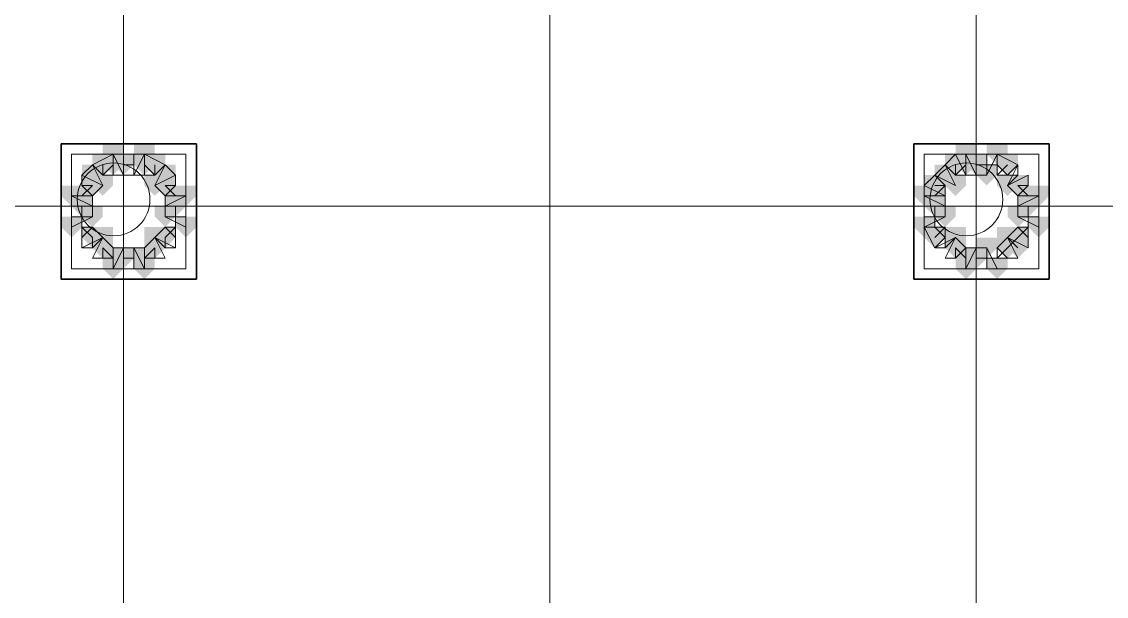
# Model space of a CAD drawing. Header units: millimetres. Extents: x 2315 to 4619, y 1334 to 1897.
# Drawn here: x 3930.9 to 3937.27, y 1554.92 to 1558.3 of the extents above; entities that cross this region are included whole.
import ezdxf

# ---------------------------------------------------------------- set-up
doc = ezdxf.new("R2010")
doc.units = ezdxf.units.MM
for name, color, linetype, true_color in [('PDF_10', 7, 'Continuous', 0x00b85c), ('PDF_AXIS', 7, 'Continuous', 0x00b85c), ('PDF_柱构件', 7, 'Continuous', 0x00b85c), ('PDF_转运站初步方案', 7, 'Continuous', 0x00b85c)]:
    doc.layers.add(name, color=color, linetype=linetype, true_color=true_color)
doc.layers.add('PDF_中心线层', color=1, linetype='Continuous')
doc.layers.add('PDF_粗实线层', color=7, linetype='Continuous')

msp = doc.modelspace()

# ---------------------------------------------------------------- hatches: boundary and pattern name
at = {"layer": 'PDF_10', "transparency": 33554559}
for points in [[(3931.3739, 1557.5163), (3931.3128, 1557.5163), (3931.3128, 1557.4552), (3931.3739, 1557.3941), (3931.4349, 1557.4552), (3931.4349, 1557.5163)], [(3931.3739, 1557.5163), (3931.3128, 1557.5163), (3931.3128, 1557.4552), (3931.3739, 1557.3941), (3931.4349, 1557.4552), (3931.4349, 1557.5163)], [(3931.496, 1557.5163), (3931.4349, 1557.5163), (3931.4349, 1557.4552), (3931.496, 1557.3941), (3931.5571, 1557.4552), (3931.5571, 1557.5163)], [(3931.496, 1557.5163), (3931.4349, 1557.5163), (3931.4349, 1557.4552), (3931.496, 1557.3941), (3931.5571, 1557.4552), (3931.5571, 1557.5163)], [(3931.6793, 1557.5163), (3931.6182, 1557.5163), (3931.6182, 1557.4552), (3931.6793, 1557.3941), (3931.7404, 1557.4552), (3931.7404, 1557.5163)], [(3931.6793, 1557.5163), (3931.6182, 1557.5163), (3931.6182, 1557.4552), (3931.6793, 1557.3941), (3931.7404, 1557.4552), (3931.7404, 1557.5163)], [(3936.3825, 1557.5163), (3936.3214, 1557.5163), (3936.3214, 1557.4552), (3936.3825, 1557.3941), (3936.4436, 1557.4552), (3936.4436, 1557.5163)], [(3936.3825, 1557.5163), (3936.3214, 1557.5163), (3936.3214, 1557.4552), (3936.3825, 1557.3941), (3936.4436, 1557.4552), (3936.4436, 1557.5163)], [(3936.5047, 1557.5163), (3936.4436, 1557.5163), (3936.4436, 1557.4552), (3936.5047, 1557.3941), (3936.5658, 1557.4552), (3936.5658, 1557.5163)], [(3936.5047, 1557.5163), (3936.4436, 1557.5163), (3936.4436, 1557.4552), (3936.5047, 1557.3941), (3936.5658, 1557.4552), (3936.5658, 1557.5163)], [(3936.6879, 1557.5163), (3936.6268, 1557.5163), (3936.6268, 1557.4552), (3936.6879, 1557.3941), (3936.749, 1557.4552), (3936.749, 1557.5163)], [(3936.6879, 1557.5163), (3936.6268, 1557.5163), (3936.6268, 1557.4552), (3936.6879, 1557.3941), (3936.749, 1557.4552), (3936.749, 1557.5163)], [(3931.3128, 1557.3941), (3931.2517, 1557.3941), (3931.2517, 1557.333), (3931.3128, 1557.272), (3931.3739, 1557.333), (3931.3739, 1557.3941)], [(3931.3128, 1557.3941), (3931.2517, 1557.3941), (3931.2517, 1557.333), (3931.3128, 1557.272), (3931.3739, 1557.333), (3931.3739, 1557.3941)], [(3931.7404, 1557.3941), (3931.6793, 1557.3941), (3931.6793, 1557.333), (3931.7404, 1557.272), (3931.8014, 1557.333), (3931.8014, 1557.3941)], [(3931.7404, 1557.3941), (3931.6793, 1557.3941), (3931.6793, 1557.333), (3931.7404, 1557.272), (3931.8014, 1557.333), (3931.8014, 1557.3941)], [(3936.2604, 1557.3941), (3936.1993, 1557.3941), (3936.1993, 1557.333), (3936.2604, 1557.272), (3936.3214, 1557.333), (3936.3214, 1557.3941)], [(3936.2604, 1557.3941), (3936.1993, 1557.3941), (3936.1993, 1557.333), (3936.2604, 1557.272), (3936.3214, 1557.333), (3936.3214, 1557.3941)], [(3936.749, 1557.3941), (3936.6879, 1557.3941), (3936.6879, 1557.333), (3936.749, 1557.272), (3936.8101, 1557.333), (3936.8101, 1557.3941)], [(3936.749, 1557.3941), (3936.6879, 1557.3941), (3936.6879, 1557.333), (3936.749, 1557.272), (3936.8101, 1557.333), (3936.8101, 1557.3941)], [(3931.2517, 1557.272), (3931.1906, 1557.272), (3931.1906, 1557.2109), (3931.2517, 1557.1498), (3931.3128, 1557.2109), (3931.3128, 1557.272)], [(3931.2517, 1557.272), (3931.1906, 1557.272), (3931.1906, 1557.2109), (3931.2517, 1557.1498), (3931.3128, 1557.2109), (3931.3128, 1557.272)], [(3931.2517, 1557.272), (3931.1906, 1557.272), (3931.1906, 1557.2109), (3931.2517, 1557.1498), (3931.3128, 1557.2109), (3931.3128, 1557.272)], [(3931.8014, 1557.272), (3931.7404, 1557.272), (3931.7404, 1557.2109), (3931.8014, 1557.1498), (3931.8625, 1557.2109), (3931.8625, 1557.272)], [(3931.8014, 1557.272), (3931.7404, 1557.272), (3931.7404, 1557.2109), (3931.8014, 1557.1498), (3931.8625, 1557.2109), (3931.8625, 1557.272)], [(3931.8014, 1557.272), (3931.7404, 1557.272), (3931.7404, 1557.2109), (3931.8014, 1557.1498), (3931.8625, 1557.2109), (3931.8625, 1557.272)], [(3936.2604, 1557.272), (3936.1993, 1557.272), (3936.1993, 1557.2109), (3936.2604, 1557.1498), (3936.3214, 1557.2109), (3936.3214, 1557.272)], [(3936.2604, 1557.272), (3936.1993, 1557.272), (3936.1993, 1557.2109), (3936.2604, 1557.1498), (3936.3214, 1557.2109), (3936.3214, 1557.272)], [(3936.8101, 1557.272), (3936.749, 1557.272), (3936.749, 1557.2109), (3936.8101, 1557.1498), (3936.8712, 1557.2109), (3936.8712, 1557.272)], [(3936.8101, 1557.272), (3936.749, 1557.272), (3936.749, 1557.2109), (3936.8101, 1557.1498), (3936.8712, 1557.2109), (3936.8712, 1557.272)], [(3931.3128, 1557.0887), (3931.2517, 1557.0887), (3931.2517, 1557.0276), (3931.3128, 1556.9666), (3931.3739, 1557.0276), (3931.3739, 1557.0887)], [(3931.3128, 1557.0887), (3931.2517, 1557.0887), (3931.2517, 1557.0276), (3931.3128, 1556.9666), (3931.3739, 1557.0276), (3931.3739, 1557.0887)], [(3931.7404, 1557.0887), (3931.6793, 1557.0887), (3931.6793, 1557.0276), (3931.7404, 1556.9666), (3931.8014, 1557.0276), (3931.8014, 1557.0887)], [(3931.7404, 1557.0887), (3931.6793, 1557.0887), (3931.6793, 1557.0276), (3931.7404, 1556.9666), (3931.8014, 1557.0276), (3931.8014, 1557.0887)], [(3936.2604, 1557.0887), (3936.1993, 1557.0887), (3936.1993, 1557.0276), (3936.2604, 1556.9666), (3936.3214, 1557.0276), (3936.3214, 1557.0887)], [(3936.2604, 1557.0887), (3936.1993, 1557.0887), (3936.1993, 1557.0276), (3936.2604, 1556.9666), (3936.3214, 1557.0276), (3936.3214, 1557.0887)], [(3936.749, 1557.0887), (3936.6879, 1557.0887), (3936.6879, 1557.0276), (3936.749, 1556.9666), (3936.8101, 1557.0276), (3936.8101, 1557.0887)], [(3936.749, 1557.0887), (3936.6879, 1557.0887), (3936.6879, 1557.0276), (3936.749, 1556.9666), (3936.8101, 1557.0276), (3936.8101, 1557.0887)], [(3931.3739, 1557.0276), (3931.3128, 1557.0276), (3931.3128, 1556.9666), (3931.3739, 1556.9055), (3931.4349, 1556.9666), (3931.4349, 1557.0276)], [(3931.3739, 1557.0276), (3931.3128, 1557.0276), (3931.3128, 1556.9666), (3931.3739, 1556.9055), (3931.4349, 1556.9666), (3931.4349, 1557.0276)], [(3931.6793, 1557.0276), (3931.6182, 1557.0276), (3931.6182, 1556.9666), (3931.6793, 1556.9055), (3931.7404, 1556.9666), (3931.7404, 1557.0276)], [(3931.6793, 1557.0276), (3931.6182, 1557.0276), (3931.6182, 1556.9666), (3931.6793, 1556.9055), (3931.7404, 1556.9666), (3931.7404, 1557.0276)], [(3936.3825, 1557.0276), (3936.3214, 1557.0276), (3936.3214, 1556.9666), (3936.3825, 1556.9055), (3936.4436, 1556.9666), (3936.4436, 1557.0276)], [(3936.3825, 1557.0276), (3936.3214, 1557.0276), (3936.3214, 1556.9666), (3936.3825, 1556.9055), (3936.4436, 1556.9666), (3936.4436, 1557.0276)], [(3936.6879, 1557.0276), (3936.6268, 1557.0276), (3936.6268, 1556.9666), (3936.6879, 1556.9055), (3936.749, 1556.9666), (3936.749, 1557.0276)], [(3936.6879, 1557.0276), (3936.6268, 1557.0276), (3936.6268, 1556.9666), (3936.6879, 1556.9055), (3936.749, 1556.9666), (3936.749, 1557.0276)], [(3931.496, 1556.9666), (3931.4349, 1556.9666), (3931.4349, 1556.9055), (3931.496, 1556.8444), (3931.5571, 1556.9055), (3931.5571, 1556.9666)], [(3931.496, 1556.9666), (3931.4349, 1556.9666), (3931.4349, 1556.9055), (3931.496, 1556.8444), (3931.5571, 1556.9055), (3931.5571, 1556.9666)], [(3936.5047, 1556.9666), (3936.4436, 1556.9666), (3936.4436, 1556.9055), (3936.5047, 1556.8444), (3936.5658, 1556.9055), (3936.5658, 1556.9666)], [(3936.5047, 1556.9666), (3936.4436, 1556.9666), (3936.4436, 1556.9055), (3936.5047, 1556.8444), (3936.5658, 1556.9055), (3936.5658, 1556.9666)]]:
    msp.add_hatch(color=6, dxfattribs=at).paths.add_polyline_path(points)
at = {"layer": 'PDF_柱构件', "transparency": 33554559}
for points in [[(3931.4349, 1557.5774), (3931.3739, 1557.5774), (3931.3739, 1557.5163), (3931.4349, 1557.4552), (3931.496, 1557.5163), (3931.496, 1557.5774)], [(3931.6182, 1557.5774), (3931.5571, 1557.5774), (3931.5571, 1557.5163), (3931.6182, 1557.4552), (3931.6793, 1557.5163), (3931.6793, 1557.5774)], [(3936.4436, 1557.5774), (3936.3825, 1557.5774), (3936.3825, 1557.5163), (3936.4436, 1557.4552), (3936.5047, 1557.5163), (3936.5047, 1557.5774)], [(3936.6268, 1557.5774), (3936.5658, 1557.5774), (3936.5658, 1557.5163), (3936.6268, 1557.4552), (3936.6879, 1557.5163), (3936.6879, 1557.5774)], [(3931.4349, 1557.5163), (3931.3739, 1557.5163), (3931.3739, 1557.4552), (3931.4349, 1557.3941), (3931.496, 1557.4552), (3931.496, 1557.5163)], [(3931.6182, 1557.5163), (3931.5571, 1557.5163), (3931.5571, 1557.4552), (3931.6182, 1557.3941), (3931.6793, 1557.4552), (3931.6793, 1557.5163)], [(3936.4436, 1557.5163), (3936.3825, 1557.5163), (3936.3825, 1557.4552), (3936.4436, 1557.3941), (3936.5047, 1557.4552), (3936.5047, 1557.5163)], [(3931.3128, 1557.4552), (3931.2517, 1557.4552), (3931.2517, 1557.3941), (3931.3128, 1557.333), (3931.3739, 1557.3941), (3931.3739, 1557.4552)], [(3931.7404, 1557.4552), (3931.6793, 1557.4552), (3931.6793, 1557.3941), (3931.7404, 1557.333), (3931.8014, 1557.3941), (3931.8014, 1557.4552)], [(3936.3214, 1557.4552), (3936.2604, 1557.4552), (3936.2604, 1557.3941), (3936.3214, 1557.333), (3936.3825, 1557.3941), (3936.3825, 1557.4552)], [(3936.5658, 1557.4552), (3936.5047, 1557.4552), (3936.5047, 1557.3941), (3936.5658, 1557.333), (3936.6268, 1557.3941), (3936.6268, 1557.4552)], [(3931.3739, 1557.3941), (3931.3128, 1557.3941), (3931.3128, 1557.333), (3931.3739, 1557.272), (3931.4349, 1557.333), (3931.4349, 1557.3941)], [(3931.6793, 1557.3941), (3931.6182, 1557.3941), (3931.6182, 1557.333), (3931.6793, 1557.272), (3931.7404, 1557.333), (3931.7404, 1557.3941)], [(3936.3825, 1557.3941), (3936.3214, 1557.3941), (3936.3214, 1557.333), (3936.3825, 1557.272), (3936.4436, 1557.333), (3936.4436, 1557.3941)], [(3936.6879, 1557.3941), (3936.6268, 1557.3941), (3936.6268, 1557.333), (3936.6879, 1557.272), (3936.749, 1557.333), (3936.749, 1557.3941)], [(3931.1906, 1557.333), (3931.1295, 1557.333), (3931.1295, 1557.272), (3931.1906, 1557.2109), (3931.2517, 1557.272), (3931.2517, 1557.333)], [(3931.2517, 1557.333), (3931.1906, 1557.333), (3931.1906, 1557.272), (3931.2517, 1557.2109), (3931.3128, 1557.272), (3931.3128, 1557.333)], [(3931.8014, 1557.333), (3931.7404, 1557.333), (3931.7404, 1557.272), (3931.8014, 1557.2109), (3931.8625, 1557.272), (3931.8625, 1557.333)], [(3931.8625, 1557.333), (3931.8014, 1557.333), (3931.8014, 1557.272), (3931.8625, 1557.2109), (3931.9236, 1557.272), (3931.9236, 1557.333)], [(3936.1993, 1557.333), (3936.1382, 1557.333), (3936.1382, 1557.272), (3936.1993, 1557.2109), (3936.2604, 1557.272), (3936.2604, 1557.333)], [(3936.2604, 1557.333), (3936.1993, 1557.333), (3936.1993, 1557.272), (3936.2604, 1557.2109), (3936.3214, 1557.272), (3936.3214, 1557.333)], [(3936.8101, 1557.333), (3936.749, 1557.333), (3936.749, 1557.272), (3936.8101, 1557.2109), (3936.8712, 1557.272), (3936.8712, 1557.333)], [(3936.8712, 1557.333), (3936.8101, 1557.333), (3936.8101, 1557.272), (3936.8712, 1557.2109), (3936.9322, 1557.272), (3936.9322, 1557.333)], [(3931.3128, 1557.2109), (3931.2517, 1557.2109), (3931.2517, 1557.1498), (3931.3128, 1557.0887), (3931.3739, 1557.1498), (3931.3739, 1557.2109)], [(3931.7404, 1557.2109), (3931.6793, 1557.2109), (3931.6793, 1557.1498), (3931.7404, 1557.0887), (3931.8014, 1557.1498), (3931.8014, 1557.2109)], [(3936.3214, 1557.2109), (3936.2604, 1557.2109), (3936.2604, 1557.1498), (3936.3214, 1557.0887), (3936.3825, 1557.1498), (3936.3825, 1557.2109)], [(3936.749, 1557.2109), (3936.6879, 1557.2109), (3936.6879, 1557.1498), (3936.749, 1557.0887), (3936.8101, 1557.1498), (3936.8101, 1557.2109)], [(3931.1906, 1557.1498), (3931.1295, 1557.1498), (3931.1295, 1557.0887), (3931.1906, 1557.0276), (3931.2517, 1557.0887), (3931.2517, 1557.1498)], [(3931.3739, 1557.0887), (3931.3128, 1557.0887), (3931.3128, 1557.0276), (3931.3739, 1556.9666), (3931.4349, 1557.0276), (3931.4349, 1557.0887)], [(3931.6793, 1557.0887), (3931.6182, 1557.0887), (3931.6182, 1557.0276), (3931.6793, 1556.9666), (3931.7404, 1557.0276), (3931.7404, 1557.0887)], [(3931.8625, 1557.1498), (3931.8014, 1557.1498), (3931.8014, 1557.0887), (3931.8625, 1557.0276), (3931.9236, 1557.0887), (3931.9236, 1557.1498)], [(3936.1993, 1557.1498), (3936.1382, 1557.1498), (3936.1382, 1557.0887), (3936.1993, 1557.0276), (3936.2604, 1557.0887), (3936.2604, 1557.1498)], [(3936.3825, 1557.0887), (3936.3214, 1557.0887), (3936.3214, 1557.0276), (3936.3825, 1556.9666), (3936.4436, 1557.0276), (3936.4436, 1557.0887)], [(3936.6879, 1557.0887), (3936.6268, 1557.0887), (3936.6268, 1557.0276), (3936.6879, 1556.9666), (3936.749, 1557.0276), (3936.749, 1557.0887)], [(3936.8712, 1557.1498), (3936.8101, 1557.1498), (3936.8101, 1557.0887), (3936.8712, 1557.0276), (3936.9322, 1557.0887), (3936.9322, 1557.1498)], [(3936.5658, 1557.0276), (3936.5047, 1557.0276), (3936.5047, 1556.9666), (3936.5658, 1556.9055), (3936.6268, 1556.9666), (3936.6268, 1557.0276)], [(3936.749, 1557.0276), (3936.6879, 1557.0276), (3936.6879, 1556.9666), (3936.749, 1556.9055), (3936.8101, 1556.9666), (3936.8101, 1557.0276)], [(3931.4349, 1556.9666), (3931.3739, 1556.9666), (3931.3739, 1556.9055), (3931.4349, 1556.8444), (3931.496, 1556.9055), (3931.496, 1556.9666)], [(3931.6182, 1556.9666), (3931.5571, 1556.9666), (3931.5571, 1556.9055), (3931.6182, 1556.8444), (3931.6793, 1556.9055), (3931.6793, 1556.9666)], [(3936.4436, 1556.9666), (3936.3825, 1556.9666), (3936.3825, 1556.9055), (3936.4436, 1556.8444), (3936.5047, 1556.9055), (3936.5047, 1556.9666)], [(3931.4349, 1556.9055), (3931.3739, 1556.9055), (3931.3739, 1556.8444), (3931.4349, 1556.7833), (3931.496, 1556.8444), (3931.496, 1556.9055)], [(3931.6182, 1556.9055), (3931.5571, 1556.9055), (3931.5571, 1556.8444), (3931.6182, 1556.7833), (3931.6793, 1556.8444), (3931.6793, 1556.9055)], [(3936.4436, 1556.9055), (3936.3825, 1556.9055), (3936.3825, 1556.8444), (3936.4436, 1556.7833), (3936.5047, 1556.8444), (3936.5047, 1556.9055)], [(3936.6268, 1556.9055), (3936.5658, 1556.9055), (3936.5658, 1556.8444), (3936.6268, 1556.7833), (3936.6879, 1556.8444), (3936.6879, 1556.9055)]]:
    msp.add_hatch(color=6, dxfattribs=at).paths.add_polyline_path(points)
at = {"layer": 'PDF_转运站初步方案', "transparency": 33554559}
for points in [[(3931.3739, 1557.5163), (3931.3128, 1557.5163), (3931.3128, 1557.4552), (3931.3739, 1557.3941), (3931.4349, 1557.4552), (3931.4349, 1557.5163)], [(3931.3739, 1557.5163), (3931.3128, 1557.5163), (3931.3128, 1557.4552), (3931.3739, 1557.3941), (3931.4349, 1557.4552), (3931.4349, 1557.5163)], [(3931.496, 1557.5163), (3931.4349, 1557.5163), (3931.4349, 1557.4552), (3931.496, 1557.3941), (3931.5571, 1557.4552), (3931.5571, 1557.5163)], [(3931.496, 1557.5163), (3931.4349, 1557.5163), (3931.4349, 1557.4552), (3931.496, 1557.3941), (3931.5571, 1557.4552), (3931.5571, 1557.5163)], [(3931.6793, 1557.5163), (3931.6182, 1557.5163), (3931.6182, 1557.4552), (3931.6793, 1557.3941), (3931.7404, 1557.4552), (3931.7404, 1557.5163)], [(3931.6793, 1557.5163), (3931.6182, 1557.5163), (3931.6182, 1557.4552), (3931.6793, 1557.3941), (3931.7404, 1557.4552), (3931.7404, 1557.5163)], [(3936.3825, 1557.5163), (3936.3214, 1557.5163), (3936.3214, 1557.4552), (3936.3825, 1557.3941), (3936.4436, 1557.4552), (3936.4436, 1557.5163)], [(3936.3825, 1557.5163), (3936.3214, 1557.5163), (3936.3214, 1557.4552), (3936.3825, 1557.3941), (3936.4436, 1557.4552), (3936.4436, 1557.5163)], [(3936.5047, 1557.5163), (3936.4436, 1557.5163), (3936.4436, 1557.4552), (3936.5047, 1557.3941), (3936.5658, 1557.4552), (3936.5658, 1557.5163)], [(3936.5047, 1557.5163), (3936.4436, 1557.5163), (3936.4436, 1557.4552), (3936.5047, 1557.3941), (3936.5658, 1557.4552), (3936.5658, 1557.5163)], [(3936.6879, 1557.5163), (3936.6268, 1557.5163), (3936.6268, 1557.4552), (3936.6879, 1557.3941), (3936.749, 1557.4552), (3936.749, 1557.5163)], [(3936.6879, 1557.5163), (3936.6268, 1557.5163), (3936.6268, 1557.4552), (3936.6879, 1557.3941), (3936.749, 1557.4552), (3936.749, 1557.5163)], [(3931.3128, 1557.3941), (3931.2517, 1557.3941), (3931.2517, 1557.333), (3931.3128, 1557.272), (3931.3739, 1557.333), (3931.3739, 1557.3941)], [(3931.3128, 1557.3941), (3931.2517, 1557.3941), (3931.2517, 1557.333), (3931.3128, 1557.272), (3931.3739, 1557.333), (3931.3739, 1557.3941)], [(3931.7404, 1557.3941), (3931.6793, 1557.3941), (3931.6793, 1557.333), (3931.7404, 1557.272), (3931.8014, 1557.333), (3931.8014, 1557.3941)], [(3931.7404, 1557.3941), (3931.6793, 1557.3941), (3931.6793, 1557.333), (3931.7404, 1557.272), (3931.8014, 1557.333), (3931.8014, 1557.3941)], [(3936.2604, 1557.3941), (3936.1993, 1557.3941), (3936.1993, 1557.333), (3936.2604, 1557.272), (3936.3214, 1557.333), (3936.3214, 1557.3941)], [(3936.2604, 1557.3941), (3936.1993, 1557.3941), (3936.1993, 1557.333), (3936.2604, 1557.272), (3936.3214, 1557.333), (3936.3214, 1557.3941)], [(3936.749, 1557.3941), (3936.6879, 1557.3941), (3936.6879, 1557.333), (3936.749, 1557.272), (3936.8101, 1557.333), (3936.8101, 1557.3941)], [(3936.749, 1557.3941), (3936.6879, 1557.3941), (3936.6879, 1557.333), (3936.749, 1557.272), (3936.8101, 1557.333), (3936.8101, 1557.3941)], [(3931.2517, 1557.272), (3931.1906, 1557.272), (3931.1906, 1557.2109), (3931.2517, 1557.1498), (3931.3128, 1557.2109), (3931.3128, 1557.272)], [(3931.2517, 1557.272), (3931.1906, 1557.272), (3931.1906, 1557.2109), (3931.2517, 1557.1498), (3931.3128, 1557.2109), (3931.3128, 1557.272)], [(3931.8014, 1557.272), (3931.7404, 1557.272), (3931.7404, 1557.2109), (3931.8014, 1557.1498), (3931.8625, 1557.2109), (3931.8625, 1557.272)], [(3931.8014, 1557.272), (3931.7404, 1557.272), (3931.7404, 1557.2109), (3931.8014, 1557.1498), (3931.8625, 1557.2109), (3931.8625, 1557.272)], [(3936.2604, 1557.272), (3936.1993, 1557.272), (3936.1993, 1557.2109), (3936.2604, 1557.1498), (3936.3214, 1557.2109), (3936.3214, 1557.272)], [(3936.2604, 1557.272), (3936.1993, 1557.272), (3936.1993, 1557.2109), (3936.2604, 1557.1498), (3936.3214, 1557.2109), (3936.3214, 1557.272)], [(3936.8101, 1557.272), (3936.749, 1557.272), (3936.749, 1557.2109), (3936.8101, 1557.1498), (3936.8712, 1557.2109), (3936.8712, 1557.272)], [(3936.8101, 1557.272), (3936.749, 1557.272), (3936.749, 1557.2109), (3936.8101, 1557.1498), (3936.8712, 1557.2109), (3936.8712, 1557.272)], [(3931.3128, 1557.0887), (3931.2517, 1557.0887), (3931.2517, 1557.0276), (3931.3128, 1556.9666), (3931.3739, 1557.0276), (3931.3739, 1557.0887)], [(3931.3128, 1557.0887), (3931.2517, 1557.0887), (3931.2517, 1557.0276), (3931.3128, 1556.9666), (3931.3739, 1557.0276), (3931.3739, 1557.0887)], [(3931.7404, 1557.0887), (3931.6793, 1557.0887), (3931.6793, 1557.0276), (3931.7404, 1556.9666), (3931.8014, 1557.0276), (3931.8014, 1557.0887)], [(3931.7404, 1557.0887), (3931.6793, 1557.0887), (3931.6793, 1557.0276), (3931.7404, 1556.9666), (3931.8014, 1557.0276), (3931.8014, 1557.0887)], [(3936.2604, 1557.0887), (3936.1993, 1557.0887), (3936.1993, 1557.0276), (3936.2604, 1556.9666), (3936.3214, 1557.0276), (3936.3214, 1557.0887)], [(3936.2604, 1557.0887), (3936.1993, 1557.0887), (3936.1993, 1557.0276), (3936.2604, 1556.9666), (3936.3214, 1557.0276), (3936.3214, 1557.0887)], [(3936.749, 1557.0887), (3936.6879, 1557.0887), (3936.6879, 1557.0276), (3936.749, 1556.9666), (3936.8101, 1557.0276), (3936.8101, 1557.0887)], [(3936.749, 1557.0887), (3936.6879, 1557.0887), (3936.6879, 1557.0276), (3936.749, 1556.9666), (3936.8101, 1557.0276), (3936.8101, 1557.0887)], [(3931.3739, 1557.0276), (3931.3128, 1557.0276), (3931.3128, 1556.9666), (3931.3739, 1556.9055), (3931.4349, 1556.9666), (3931.4349, 1557.0276)], [(3931.3739, 1557.0276), (3931.3128, 1557.0276), (3931.3128, 1556.9666), (3931.3739, 1556.9055), (3931.4349, 1556.9666), (3931.4349, 1557.0276)], [(3931.6793, 1557.0276), (3931.6182, 1557.0276), (3931.6182, 1556.9666), (3931.6793, 1556.9055), (3931.7404, 1556.9666), (3931.7404, 1557.0276)], [(3931.6793, 1557.0276), (3931.6182, 1557.0276), (3931.6182, 1556.9666), (3931.6793, 1556.9055), (3931.7404, 1556.9666), (3931.7404, 1557.0276)], [(3936.3825, 1557.0276), (3936.3214, 1557.0276), (3936.3214, 1556.9666), (3936.3825, 1556.9055), (3936.4436, 1556.9666), (3936.4436, 1557.0276)], [(3936.3825, 1557.0276), (3936.3214, 1557.0276), (3936.3214, 1556.9666), (3936.3825, 1556.9055), (3936.4436, 1556.9666), (3936.4436, 1557.0276)], [(3936.6879, 1557.0276), (3936.6268, 1557.0276), (3936.6268, 1556.9666), (3936.6879, 1556.9055), (3936.749, 1556.9666), (3936.749, 1557.0276)], [(3936.6879, 1557.0276), (3936.6268, 1557.0276), (3936.6268, 1556.9666), (3936.6879, 1556.9055), (3936.749, 1556.9666), (3936.749, 1557.0276)], [(3931.496, 1556.9666), (3931.4349, 1556.9666), (3931.4349, 1556.9055), (3931.496, 1556.8444), (3931.5571, 1556.9055), (3931.5571, 1556.9666)], [(3931.496, 1556.9666), (3931.4349, 1556.9666), (3931.4349, 1556.9055), (3931.496, 1556.8444), (3931.5571, 1556.9055), (3931.5571, 1556.9666)], [(3936.5047, 1556.9666), (3936.4436, 1556.9666), (3936.4436, 1556.9055), (3936.5047, 1556.8444), (3936.5658, 1556.9055), (3936.5658, 1556.9666)], [(3936.5047, 1556.9666), (3936.4436, 1556.9666), (3936.4436, 1556.9055), (3936.5047, 1556.8444), (3936.5658, 1556.9055), (3936.5658, 1556.9666)]]:
    msp.add_hatch(color=6, dxfattribs=at).paths.add_polyline_path(points)

# ---------------------------------------------------------------- linework, layer by layer
at = {"layer": 'PDF_10', "color": 6, "lineweight": 18}
for points in [[(3931.496, 1557.5163), (3931.496, 1557.4552), (3931.5571, 1557.4552)], [(3936.5658, 1557.4552), (3936.5047, 1557.4552), (3936.5047, 1557.5163)], [(3931.3739, 1557.4552), (3931.3739, 1557.3941), (3931.4349, 1557.4552)], [(3931.6182, 1557.4552), (3931.6793, 1557.3941), (3931.6793, 1557.4552)], [(3936.4436, 1557.4552), (3936.3825, 1557.3941), (3936.3825, 1557.4552)], [(3936.6879, 1557.3941), (3936.6268, 1557.4552)], [(3936.6268, 1557.3941), (3936.6879, 1557.4552)], [(3931.2517, 1557.272), (3931.3128, 1557.333), (3931.2517, 1557.333)], [(3931.8014, 1557.333), (3931.7404, 1557.333), (3931.8014, 1557.272)], [(3936.2604, 1557.333), (3936.3214, 1557.333), (3936.2604, 1557.272)], [(3936.8101, 1557.272), (3936.749, 1557.333), (3936.8101, 1557.333)], [(3931.2517, 1557.1498), (3931.2517, 1557.2109)], [(3931.8014, 1557.2109), (3931.8014, 1557.1498)], [(3936.1993, 1557.2109), (3936.2604, 1557.2109), (3936.2604, 1557.1498)], [(3936.8101, 1557.1498), (3936.8101, 1557.2109), (3936.749, 1557.2109)], [(3931.3128, 1557.0276), (3931.2517, 1557.0887)], [(3931.3128, 1557.0887), (3931.2517, 1557.0276)], [(3931.8014, 1557.0887), (3931.7404, 1557.0276)], [(3931.7404, 1557.0887), (3931.8014, 1557.0276)], [(3936.2604, 1557.0887), (3936.3214, 1557.0276)], [(3936.3214, 1557.0887), (3936.2604, 1557.0276)], [(3936.749, 1557.0276), (3936.8101, 1557.0887)], [(3936.749, 1557.0887), (3936.8101, 1557.0276)], [(3931.4349, 1556.9055), (3931.3739, 1556.9666), (3931.3739, 1556.9055)], [(3931.5571, 1556.9055), (3931.496, 1556.9055), (3931.496, 1556.9666)], [(3931.6793, 1556.9055), (3931.6793, 1556.9666), (3931.6182, 1556.9055)], [(3936.3825, 1556.9055), (3936.3825, 1556.9666), (3936.4436, 1556.9055)], [(3936.5047, 1556.9666), (3936.5047, 1556.9055), (3936.5658, 1556.9055)], [(3936.6268, 1556.9055), (3936.6879, 1556.9666)], [(3936.6268, 1556.9666), (3936.6879, 1556.9055)]]:
    msp.add_lwpolyline(points, dxfattribs=at)
at = {"layer": 'PDF_AXIS', "color": 6, "lineweight": 18}
for points in [[(3931.1906, 1557.5163), (3931.1906, 1556.8444), (3931.8625, 1556.8444), (3931.8625, 1557.5163)], [(3936.8712, 1557.5163), (3936.8712, 1556.8444), (3936.1993, 1556.8444), (3936.1993, 1557.5163)]]:
    msp.add_lwpolyline(points, close=True, dxfattribs=at)
at = {"layer": 'PDF_中心线层', "color": 6, "lineweight": 18}
msp.add_lwpolyline([(3934.0004, 1560.6925), (3934.0004, 1548.6595)], close=True, dxfattribs=at)
for points in [[(3931.496, 1549.2093), (3931.496, 1560.1428)], [(3936.5047, 1549.2093), (3936.5047, 1560.1428)], [(3939.4977, 1557.2109), (3928.5641, 1557.2109)]]:
    msp.add_lwpolyline(points, dxfattribs=at)
at = {"layer": 'PDF_柱构件', "color": 6, "lineweight": 18}
for points in [[(3931.3739, 1557.3941), (3931.4349, 1557.3941), (3931.4349, 1557.5163), (3931.3128, 1557.4552)], [(3931.4349, 1557.5163), (3931.4349, 1557.3941), (3931.496, 1557.3941)], [(3931.496, 1557.3941), (3931.5571, 1557.3941), (3931.5571, 1557.5163), (3931.496, 1557.5163)], [(3931.6182, 1557.5163), (3931.5571, 1557.3941), (3931.6182, 1557.3941)], [(3931.6182, 1557.3941), (3931.6793, 1557.3941), (3931.7404, 1557.4552), (3931.6182, 1557.5163)], [(3936.4436, 1557.3941), (3936.3825, 1557.3941), (3936.3214, 1557.4552), (3936.3825, 1557.5163)], [(3936.4436, 1557.5163), (3936.5047, 1557.3941), (3936.4436, 1557.3941)], [(3936.5658, 1557.3941), (3936.5047, 1557.3941), (3936.5047, 1557.5163), (3936.5658, 1557.5163)], [(3936.6268, 1557.5163), (3936.5658, 1557.3941)], [(3936.6879, 1557.3941), (3936.6268, 1557.3941), (3936.6268, 1557.5163), (3936.749, 1557.4552)], [(3931.2517, 1557.3941), (3931.3739, 1557.333), (3931.3128, 1557.4552)], [(3931.7404, 1557.4552), (3931.6793, 1557.333), (3931.8014, 1557.3941)], [(3936.3214, 1557.4552), (3936.3825, 1557.333), (3936.2604, 1557.3941)], [(3931.3128, 1557.272), (3931.3739, 1557.333), (3931.2517, 1557.3941), (3931.2517, 1557.333)], [(3931.6793, 1557.333), (3931.7404, 1557.272), (3931.8014, 1557.333), (3931.8014, 1557.3941)], [(3936.3214, 1557.333), (3936.3214, 1557.272), (3936.1993, 1557.333), (3936.2604, 1557.3941)], [(3936.749, 1557.272), (3936.6879, 1557.333), (3936.8101, 1557.3941), (3936.8101, 1557.333)], [(3931.1906, 1557.272), (3931.3128, 1557.2109), (3931.3128, 1557.272)], [(3931.8625, 1557.272), (3931.7404, 1557.272), (3931.7404, 1557.2109)], [(3936.1993, 1557.272), (3936.3214, 1557.272), (3936.3214, 1557.2109)], [(3936.8712, 1557.272), (3936.749, 1557.2109), (3936.749, 1557.272)], [(3931.3128, 1557.1498), (3931.3128, 1557.2109), (3931.1906, 1557.2109), (3931.1906, 1557.1498)], [(3931.7404, 1557.2109), (3931.7404, 1557.1498), (3931.8625, 1557.1498), (3931.8625, 1557.2109)], [(3936.3214, 1557.2109), (3936.3214, 1557.1498), (3936.1993, 1557.1498), (3936.1993, 1557.2109)], [(3936.749, 1557.1498), (3936.749, 1557.2109), (3936.8712, 1557.2109), (3936.8712, 1557.1498)], [(3931.1906, 1557.0887), (3931.3128, 1557.1498)], [(3931.3739, 1557.0276), (3931.3128, 1557.0887), (3931.2517, 1557.0887), (3931.2517, 1556.9666)], [(3931.7404, 1557.0887), (3931.6793, 1557.0276), (3931.8014, 1556.9666), (3931.8014, 1557.0887)], [(3931.8625, 1557.0887), (3931.7404, 1557.1498)], [(3936.1993, 1557.0887), (3936.3214, 1557.1498)], [(3936.3214, 1557.0887), (3936.3214, 1557.0276), (3936.2604, 1556.9666), (3936.1993, 1557.0887)], [(3936.6879, 1557.0276), (3936.749, 1557.0887), (3936.8101, 1557.0887), (3936.8101, 1556.9666)], [(3936.8712, 1557.0887), (3936.749, 1557.1498)], [(3931.4349, 1556.9666), (3931.3739, 1557.0276), (3931.3128, 1556.9055), (3931.4349, 1556.9055)], [(3931.6793, 1557.0276), (3931.6182, 1556.9666), (3931.6182, 1556.9055), (3931.7404, 1556.9055)], [(3931.8014, 1556.9666), (3931.6793, 1557.0276), (3931.7404, 1556.9666)], [(3936.2604, 1556.9666), (3936.3825, 1557.0276), (3936.3214, 1556.9666)], [(3936.3825, 1557.0276), (3936.4436, 1556.9666), (3936.3825, 1556.9055), (3936.3214, 1556.9055)], [(3936.6268, 1556.9666), (3936.6879, 1557.0276), (3936.749, 1556.9055), (3936.6268, 1556.9055)], [(3936.749, 1556.9666), (3936.6879, 1557.0276)], [(3931.4349, 1556.8444), (3931.496, 1556.9666), (3931.4349, 1556.9666)], [(3931.5571, 1556.9666), (3931.496, 1556.9666), (3931.496, 1556.8444), (3931.5571, 1556.8444)], [(3931.6182, 1556.8444), (3931.6182, 1556.9666), (3931.5571, 1556.9666)], [(3936.4436, 1556.8444), (3936.4436, 1556.9666), (3936.5047, 1556.9666)], [(3936.5047, 1556.9666), (3936.5658, 1556.9666), (3936.5658, 1556.8444), (3936.5047, 1556.8444)], [(3936.6268, 1556.8444), (3936.5658, 1556.9666)]]:
    msp.add_lwpolyline(points, close=True, dxfattribs=at)
for points in [[(3936.6268, 1557.4552), (3936.5658, 1557.4552)], [(3936.749, 1557.3941), (3936.6879, 1557.333), (3936.749, 1557.4552), (3936.749, 1557.3941), (3936.6879, 1557.3941)], [(3931.2517, 1557.0887), (3931.2517, 1557.1498)], [(3931.8014, 1557.1498), (3931.8014, 1557.0887)], [(3936.2604, 1557.1498), (3936.2604, 1557.0887)], [(3936.8101, 1557.0887), (3936.8101, 1557.1498)], [(3931.3128, 1556.9666), (3931.3739, 1557.0276), (3931.2517, 1556.9666), (3931.3128, 1556.9666), (3931.3128, 1557.0276)], [(3931.7404, 1557.0276), (3931.7404, 1556.9666)], [(3936.3214, 1557.0276), (3936.3214, 1556.9666)], [(3936.6879, 1556.9666), (3936.749, 1557.0276)], [(3936.5658, 1556.9055), (3936.6268, 1556.9055)]]:
    msp.add_lwpolyline(points, dxfattribs=at)
at = {"layer": 'PDF_粗实线层', "color": 6, "lineweight": 35}
for points in [[(3931.1295, 1557.5774), (3931.9236, 1557.5774), (3931.9236, 1556.7833), (3931.1295, 1556.7833)], [(3936.9322, 1557.5774), (3936.1382, 1557.5774), (3936.1382, 1556.7833), (3936.9322, 1556.7833)]]:
    msp.add_lwpolyline(points, close=True, dxfattribs=at)
at = {"layer": 'PDF_转运站初步方案', "color": 6, "lineweight": 18}
for centre in [(3931.4374, 1557.2514), (3931.4374, 1557.2514), (3936.4462, 1557.2514), (3936.4462, 1557.2514)]:
    msp.add_circle(centre, 0.2138, dxfattribs=at)

doc.saveas('drawing.dxf')
